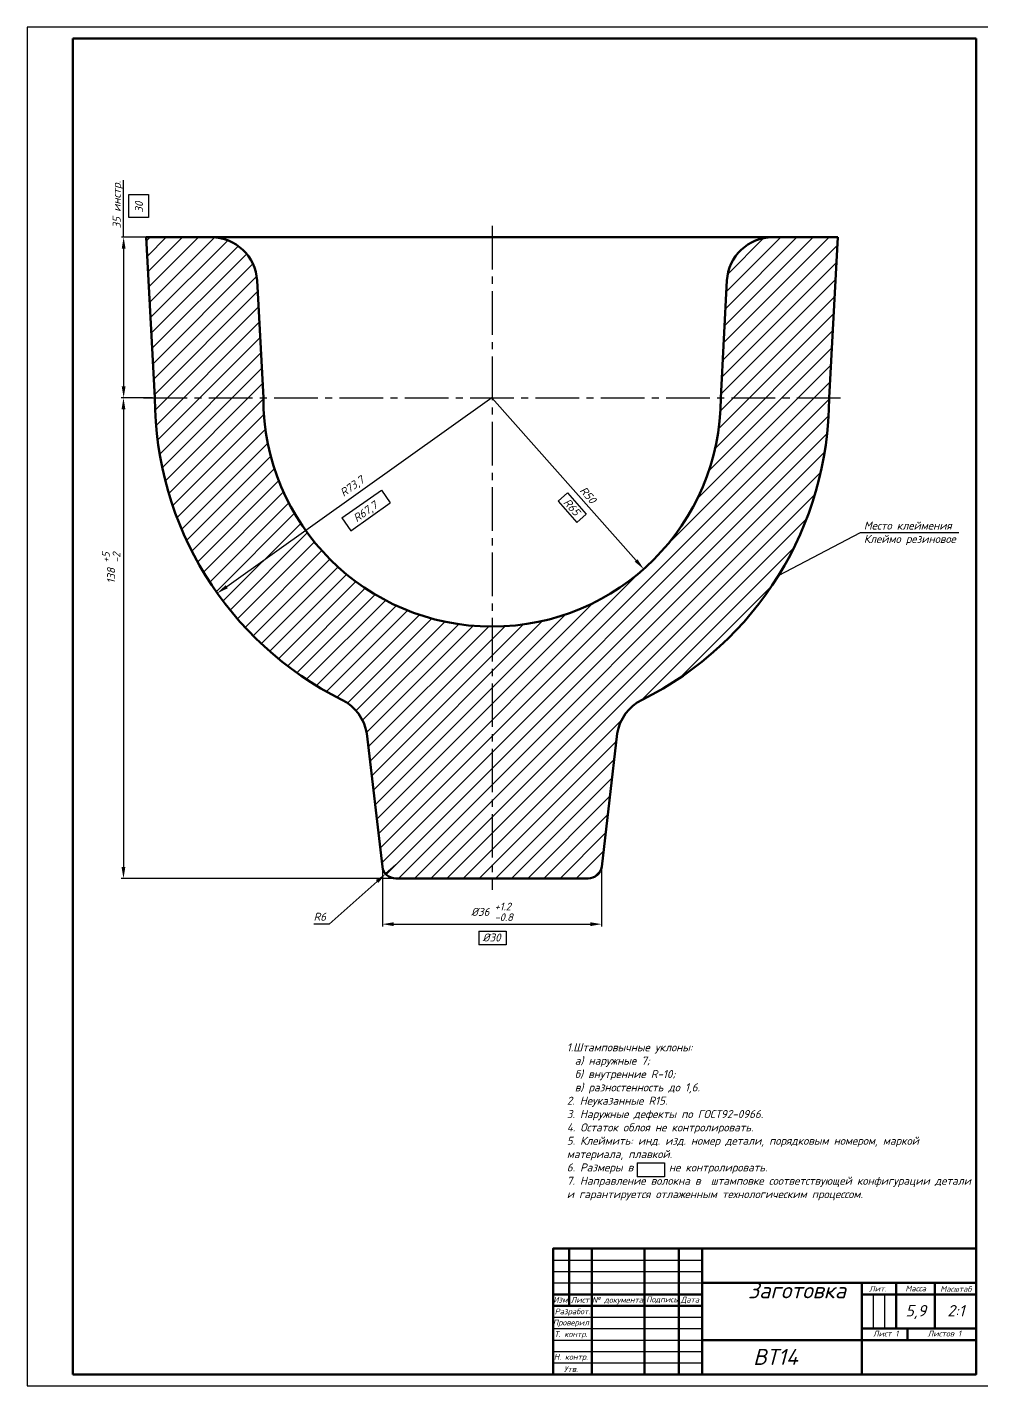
# Model space of a CAD drawing. Extents: x 3984 to 4893, y -1391 to 1983.
# Drawn here: x 3984 to 4401, y 396 to 990 of the extents above; entities that cross this region are included whole.
import ezdxf
from ezdxf.enums import TextEntityAlignment as Align

# ---------------------------------------------------------------- set-up
doc = ezdxf.new("R2010")
doc.units = 0
doc.header["$MEASUREMENT"] = 0
for name, pattern in [('CENTER2', [28.575, 19.05, -3.175, 3.175, -3.175]), ('DASHDOTX2', [2, 1, -0.5, 0, -0.5]), ('K5LT32771', [0]), ('K5LT_BASIC', [0])]:
    doc.linetypes.add(name, pattern=pattern)
doc.layers.add('0 VIEW0', color=7, linetype='Continuous')
doc.layers.add('OSI', color=18, linetype='DASHDOTX2')
doc.layers.add('Обводка', color=7, linetype='Continuous', lineweight=30)
doc.styles.get("Standard").update_dxf_attribs({"font": 'isocpeui.ttf', "height": 3.5})
doc.dimstyles.new('AM_ISO', dxfattribs={"dimtxt": 3.5, "dimasz": 5, "dimexe": 1, "dimexo": 1, "dimgap": 1.5, "dimtad": 3, "dimtoh": 1, "dimdsep": 46, "dimtxsty": 'Standard', "dimcen": 0, "dimclrd": 256, "dimclre": 256, "dimclrt": 256, "dimadec": 0, "dimazin": 2, "dimtp": 0.1, "dimtm": 0.1, "dimtfac": 0.71, "dimtmove": 0, "dimatfit": 2, "dimfxl": 1, "dimlwd": -1, "dimlwe": -1, "dimarcsym": 1})

# ---------------------------------------------------------------- blocks, each defined once
blk = doc.blocks.new('*D338')
at = {"layer": '0 VIEW0', "transparency": 16777216}
blk.add_line((4187.15, 828.21), (4250.17, 757.12), dxfattribs=at)
at = {"layer": '0 VIEW0', "lineweight": 30, "transparency": 16777216}
blk.add_solid([(4250.79, 757.67), (4249.55, 756.57), (4253.49, 753.38)], dxfattribs=at)
at = {"layer": 'Defpoints', "color": 0, "lineweight": 30, "transparency": 16777216}
for p in [(4187.15, 828.21), (4253.49, 753.38)]:
    blk.add_point(p, dxfattribs=at)
at = {"layer": '0 VIEW0', "lineweight": 30, "transparency": 16777216, "insert": (4229.13, 785.76), "char_height": 3.5, "attachment_point": 5, "rotation": 311.55325}
blk.add_mtext('R50', dxfattribs=at)
blk = doc.blocks.new('*D339')
at = {"layer": '0 VIEW0', "transparency": 16777216}
blk.add_line((4187.15, 828.21), (4071.12, 745.67), dxfattribs=at)
at = {"layer": '0 VIEW0', "lineweight": 30, "transparency": 16777216}
blk.add_solid([(4070.63, 746.35), (4071.6, 744.99), (4067.04, 742.77)], dxfattribs=at)
at = {"layer": 'Defpoints', "color": 0, "lineweight": 30, "transparency": 16777216}
for p in [(4187.15, 828.21), (4067.04, 742.77)]:
    blk.add_point(p, dxfattribs=at)
at = {"layer": '0 VIEW0', "lineweight": 30, "transparency": 16777216, "insert": (4126.15, 789.23), "char_height": 3.5, "attachment_point": 5, "rotation": 35.42528}
blk.add_mtext('R73,7', dxfattribs=at)
blk = doc.blocks.new('*D340')
at = {"layer": '0 VIEW0', "transparency": 16777216}
for p, q in [((4045.6, 898.43), (4025.06, 898.43)), ((4026.06, 893.43), (4026.06, 833.21)), ((4028.75, 828.21), (4025.06, 828.21))]:
    blk.add_line(p, q, dxfattribs=at)
at = {"layer": '0 VIEW0', "lineweight": 30, "transparency": 16777216}
for points in [[(4025.23, 893.43), (4026.89, 893.43), (4026.06, 898.43)], [(4025.23, 833.21), (4026.89, 833.21), (4026.06, 828.21)]]:
    blk.add_solid(points, dxfattribs=at)
at = {"layer": 'Defpoints', "color": 0, "lineweight": 30, "transparency": 16777216}
for p in [(4046.6, 898.43), (4026.06, 828.21), (4029.75, 828.21)]:
    blk.add_point(p, dxfattribs=at)
at = {"layer": '0 VIEW0', "lineweight": 30, "transparency": 16777216, "insert": (4023.48, 912.68), "char_height": 3.5, "attachment_point": 5, "rotation": 90}
blk.add_mtext('35 инстр.', dxfattribs=at)
blk = doc.blocks.new('*D341')
at = {"layer": '0 VIEW0', "transparency": 16777216}
for p, q in [((4038.75, 828.21), (4024.98, 828.21)), ((4025.98, 823.21), (4025.98, 623.11)), ((4148.72, 618.11), (4024.98, 618.11))]:
    blk.add_line(p, q, dxfattribs=at)
at = {"layer": '0 VIEW0', "lineweight": 30, "transparency": 16777216}
for points in [[(4025.14, 823.21), (4026.81, 823.21), (4025.98, 828.21)], [(4025.14, 623.11), (4026.81, 623.11), (4025.98, 618.11)]]:
    blk.add_solid(points, dxfattribs=at)
at = {"layer": 'Defpoints', "color": 0, "lineweight": 30, "transparency": 16777216}
for p in [(4039.75, 828.21), (4025.98, 618.11), (4149.72, 618.11)]:
    blk.add_point(p, dxfattribs=at)
at = {"layer": '0 VIEW0', "lineweight": 30, "transparency": 16777216, "insert": (4020.59, 753.89), "char_height": 3.5, "attachment_point": 5, "rotation": 90}
blk.add_mtext('\\A1;138 {\\H3.33\\S+5^ -2;} ', dxfattribs=at)
blk = doc.blocks.new('*D342')
at = {"layer": '0 VIEW0', "transparency": 16777216}
for p, q in [((4139.2, 623.23), (4139.2, 597.11)), ((4235.11, 623.42), (4235.11, 597.11)), ((4144.2, 598.11), (4230.11, 598.11))]:
    blk.add_line(p, q, dxfattribs=at)
at = {"layer": '0 VIEW0', "lineweight": 30, "transparency": 16777216}
for points in [[(4144.2, 598.94), (4144.2, 597.27), (4139.2, 598.11)], [(4230.11, 598.94), (4230.11, 597.27), (4235.11, 598.11)]]:
    blk.add_solid(points, dxfattribs=at)
at = {"layer": 'Defpoints', "color": 0, "lineweight": 30, "transparency": 16777216}
for p in [(4139.2, 624.23), (4235.11, 624.42), (4235.11, 598.11)]:
    blk.add_point(p, dxfattribs=at)
at = {"layer": '0 VIEW0', "lineweight": 30, "transparency": 16777216, "insert": (4187.15, 603.49), "char_height": 3.5, "attachment_point": 5}
blk.add_mtext('\\A1;%%C36 {\\H3.33\\S+1.2^ -0.8;} ', dxfattribs=at)
blk = doc.blocks.new('*D343')
at = {"layer": '0 VIEW0', "transparency": 16777216}
for p, q in [((4145.12, 624.11), (4140.64, 620.11)), ((4136.91, 616.79), (4115.95, 598.11)), ((4115.95, 598.11), (4109.27, 598.11))]:
    blk.add_line(p, q, dxfattribs=at)
at = {"layer": '0 VIEW0', "lineweight": 30, "transparency": 16777216}
blk.add_solid([(4136.35, 617.41), (4137.46, 616.16), (4140.64, 620.11)], dxfattribs=at)
at = {"layer": 'Defpoints', "color": 0, "lineweight": 30, "transparency": 16777216}
for p in [(4145.12, 624.11), (4140.64, 620.11)]:
    blk.add_point(p, dxfattribs=at)
at = {"layer": '0 VIEW0', "lineweight": 30, "transparency": 16777216, "insert": (4111.86, 601.36), "char_height": 3.5, "attachment_point": 5}
blk.add_mtext('R6', dxfattribs=at)

msp = doc.modelspace()

# ---------------------------------------------------------------- hatches: boundary and pattern name
at = {"layer": '0 VIEW0', "lineweight": 30}
h = msp.add_hatch(dxfattribs=at)
h.set_pattern_fill('_USER', color=256, scale=5, angle=45, style=0, pattern_type=0)
h.set_pattern_definition([(45, (-256.6476, -228.0306), (-3.535534, 3.535534), [])])
h.paths.add_polyline_path([(4319.793, 763.918), (4325.76, 778.062), (4330.225, 792.75), (4333.137, 807.823), (4334.466, 823.118), (4334.554, 828.213), (4338.333, 898.43), (4309.886, 898.43), (4304.299, 897.634), (4299.158, 895.309), (4294.87, 891.641), (4291.778, 886.921), (4290.127, 881.525), (4289.914, 879.504), (4287.154, 828.213), (4286.355, 815.595), (4283.97, 803.18), (4280.038, 791.164), (4274.621, 779.74), (4267.806, 769.092), (4259.702, 759.388), (4250.438, 750.784), (4240.163, 743.418), (4229.04, 737.408), (4217.248, 732.848), (4204.975, 729.813), (4192.417, 728.351), (4179.775, 728.485), (4167.251, 730.214), (4155.045, 733.508), (4143.352, 738.316), (4132.359, 744.562), (4122.243, 752.144), (4113.163, 760.942), (4105.267, 770.816), (4098.679, 781.606), (4093.506, 793.142), (4089.829, 805.239), (4087.708, 817.702), (4087.154, 828.213), (4084.394, 879.504), (4083.299, 885.04), (4080.702, 890.049), (4076.808, 894.133), (4071.929, 896.968), (4066.453, 898.327), (4064.423, 898.43), (4036.125, 898.43), (4035.976, 898.43), (4039.754, 828.213), (4040.554, 812.882), (4042.944, 797.717), (4046.898, 782.883), (4052.373, 768.541), (4059.31, 754.846), (4067.635, 741.947), (4077.255, 729.984), (4088.068, 719.086), (4099.956, 709.372), (4112.79, 700.947), (4121.524, 696.23), (4126.172, 693.03), (4129.741, 688.659), (4131.946, 683.466), (4132.364, 681.507), (4139.197, 623.15), (4140.446, 620.343), (4142.922, 618.523), (4145.12, 618.105), (4187.154, 618.105), (4229.188, 618.105), (4232.158, 618.892), (4234.35, 621.046), (4235.112, 623.15), (4241.945, 681.507), (4243.62, 686.895), (4246.734, 691.601), (4251.038, 695.25), (4252.784, 696.23), (4266.156, 703.772), (4278.671, 712.664), (4290.192, 722.809), (4300.597, 734.098), (4309.77, 746.407), (4312.455, 750.583)])

# ---------------------------------------------------------------- linework, layer by layer
at = {"lineweight": 70}
for p, q in [((4003.867, 401.28), (4003.867, 985.28)), ((4003.867, 985.28), (4398.867, 985.28)), ((4398.867, 985.28), (4398.867, 401.28)), ((4398.867, 401.28), (4003.867, 401.28))]:
    msp.add_line(p, q, dxfattribs=at)
at = {"lineweight": 30}
for p, q in [((4026.061, 898.43), (4026.061, 923.43)), ((4028.324, 917.161), (4036.987, 917.161)), ((4028.324, 907.064), (4028.324, 917.161)), ((4036.987, 917.161), (4036.987, 907.064)), ((4036.987, 907.064), (4028.324, 907.064)), ((4121.5, 775.738), (4138.786, 787.912)), ((4138.786, 787.912), (4142.656, 782.274)), ((4216.128, 782.998), (4220.239, 786.642)), ((4220.239, 786.642), (4228.398, 777.436)), ((4125.37, 770.101), (4142.656, 782.274)), ((4216.128, 782.998), (4224.288, 773.793)), ((4121.5, 775.738), (4125.37, 770.101)), ((4224.288, 773.793), (4228.398, 777.436)), ((4348.333, 769.322), (4391.333, 769.322)), ((4181.443, 595.125), (4193.4, 595.125)), ((4181.443, 595.125), (4181.443, 589.113)), ((4193.4, 595.125), (4193.4, 589.113)), ((4193.4, 589.113), (4181.443, 589.113)), ((4250.646, 493.716), (4262.604, 493.716)), ((4250.646, 493.716), (4250.646, 487.704)), ((4262.604, 493.716), (4262.604, 487.704)), ((4262.604, 487.704), (4250.646, 487.704)), ((3983.867, 396.28), (4003.867, 396.28))]:
    msp.add_line(p, q, dxfattribs=at)
at = {"color": 0, "lineweight": 70}
for p, q in [((4230.867, 456.28), (4230.867, 401.28)), ((4253.867, 456.28), (4253.867, 401.28)), ((4268.867, 456.28), (4268.867, 401.28)), ((4348.867, 441.28), (4279.045, 441.28)), ((4380.867, 441.28), (4380.867, 421.28)), ((4348.867, 416.28), (4279.045, 416.28)), ((4348.867, 416.28), (4398.867, 416.28))]:
    msp.add_line(p, q, dxfattribs=at)
at = {"color": 0, "lineweight": 30}
for p, q in [((4279.045, 456.28), (4279.045, 401.28)), ((4213.867, 451.28), (4278.867, 451.28)), ((4213.867, 446.28), (4278.867, 446.28)), ((4278.867, 451.28), (4279.045, 451.28)), ((4278.867, 446.28), (4279.045, 446.28)), ((4213.867, 441.28), (4283.451, 441.28)), ((4278.867, 441.28), (4278.867, 441.28)), ((4363.867, 441.28), (4363.867, 421.28)), ((4213.867, 436.28), (4278.867, 436.28)), ((4278.867, 436.28), (4279.045, 436.28)), ((4348.867, 436.28), (4398.867, 436.28)), ((4358.867, 436.28), (4358.867, 421.28)), ((4213.867, 431.28), (4278.867, 431.28)), ((4278.867, 431.28), (4279.045, 431.28)), ((4213.867, 426.28), (4278.867, 426.28)), ((4278.867, 426.28), (4279.045, 426.28)), ((4213.867, 421.28), (4278.867, 421.28)), ((4213.867, 416.28), (4278.867, 416.28)), ((4278.867, 421.28), (4279.045, 421.28)), ((4278.867, 416.28), (4279.045, 416.28)), ((4279.045, 416.28), (4279.045, 416.28)), ((4348.867, 421.28), (4398.867, 421.28)), ((4368.867, 421.28), (4368.867, 416.28)), ((4213.867, 411.28), (4279.045, 411.28)), ((4213.867, 406.28), (4279.045, 406.28))]:
    msp.add_line(p, q, dxfattribs=at)
at = {"linetype": 'Continuous', "lineweight": 30}
msp.add_lwpolyline([(3983.867, 396.28), (4823.867, 396.28), (4823.867, 990.28), (3983.867, 990.28)], close=True, dxfattribs=at)
at = {"color": 0, "lineweight": 70}
msp.add_lwpolyline([(4348.867, 401.28), (4398.867, 401.28), (4398.867, 441.28), (4348.867, 441.28)], close=True, dxfattribs=at)
at = {"layer": '0 VIEW0', "linetype": 'CENTER2', "lineweight": 30}
for p, q in [((4187.229, 903.43), (4187.156, 613.105)), ((4034.754, 828.213), (4339.554, 828.213))]:
    msp.add_line(p, q, dxfattribs=at)
at = {"layer": '0 VIEW0', "linetype": 'K5LT_BASIC', "lineweight": 70}
for p, q in [((4039.754, 828.213), (4035.976, 898.43)), ((4036.125, 898.43), (4338.333, 898.43)), ((4334.554, 828.213), (4338.333, 898.43)), ((4087.154, 828.213), (4084.394, 879.504)), ((4287.154, 828.213), (4289.914, 879.504)), ((4139.197, 623.15), (4132.364, 681.507)), ((4235.112, 623.15), (4241.945, 681.507)), ((4187.154, 618.105), (4145.12, 618.105)), ((4187.154, 618.105), (4229.188, 618.105))]:
    msp.add_line(p, q, dxfattribs=at)
at = {"layer": '0 VIEW0', "linetype": 'K5LT_BASIC', "lineweight": 60}
for p, q in [((4035.976, 898.43), (4064.423, 898.43)), ((4338.333, 898.43), (4309.886, 898.43))]:
    msp.add_line(p, q, dxfattribs=at)
at = {"layer": '0 VIEW0', "linetype": 'K5LT32771', "lineweight": 30}
msp.add_line((4312.455, 750.583), (4348.333, 769.322), dxfattribs=at)
at = {"layer": '0 VIEW0', "linetype": 'K5LT_BASIC', "lineweight": 70}
for centre, radius, start, end in [((4064.423, 878.43), 20, 3.080173, 90), ((4309.886, 878.43), 20, 90, 176.919827), ((4187.154, 828.213), 147.4, 180, 243.560542), ((4187.154, 828.213), 100, 180, 0), ((4187.154, 828.213), 147.4, 296.439458, 0), ((4112.619, 678.322), 20, 9.163794, 63.560542), ((4261.69, 678.322), 20, 116.439458, 170.836206), ((4145.12, 624.105), 6, 189.163794, 270), ((4229.188, 624.105), 6, 270, 350.836206)]:
    msp.add_arc(centre, radius, start, end, dxfattribs=at)
at = {"layer": 'Обводка', "color": 0, "lineweight": 70}
for p, q in [((4220.867, 456.28), (4220.867, 431.28)), ((4230.867, 456.28), (4230.867, 401.28)), ((4253.867, 456.28), (4253.867, 401.28)), ((4268.867, 456.28), (4268.867, 401.28)), ((4279.045, 456.28), (4279.045, 401.28)), ((4348.867, 441.28), (4348.867, 401.28)), ((4363.867, 441.28), (4363.867, 421.28)), ((4380.867, 441.28), (4380.867, 421.28)), ((4213.867, 436.28), (4279.045, 436.28)), ((4348.867, 436.28), (4398.867, 436.28)), ((4213.867, 431.28), (4279.045, 431.28)), ((4348.867, 421.28), (4398.867, 421.28)), ((4368.867, 421.28), (4368.867, 416.28))]:
    msp.add_line(p, q, dxfattribs=at)
at = {"layer": 'Обводка', "color": 0, "lineweight": 30}
msp.add_line((4353.867, 436.28), (4353.867, 421.28), dxfattribs=at)
at = {"layer": 'Обводка', "color": 0, "lineweight": 70}
msp.add_lwpolyline([(4213.867, 401.28), (4398.867, 401.28), (4398.867, 456.28), (4213.867, 456.28)], close=True, dxfattribs=at)

# ---------------------------------------------------------------- texts
at = {"color": 0, "lineweight": 30}
for s, p in [('Лит.', (4355.825, 438.75)), ('Масса', (4372.443, 438.829)), ('Масштаб', (4389.99, 438.634)), ('Изм.', (4217.443, 433.88)), ('№ документа', (4242.027, 433.495)), ('Подпись', (4261.45, 433.863)), ('Дата', (4273.707, 433.692)), ('Разработ.', (4222.303, 428.479)), ('Проверил', (4221.635, 423.602)), ('Т. контр.', (4221.635, 418.602)), ('Лист 1', (4359.313, 419.09)), ('Листов 1', (4384.967, 419.111)), ('Н. контр.', (4221.635, 408.602)), ('Утв.', (4221.635, 403.602))]:
    msp.add_text(s, height=2.5, dxfattribs=at).set_placement(p, align=Align.MIDDLE)
msp.add_text('Лист', height=2.5, dxfattribs=at).set_placement((4229.611, 432.621), align=Align.RIGHT)
at = {"lineweight": 30, "char_height": 3.5, "attachment_point": 1}
for s, insert, width in [('Место клеймения\\PКлеймо резиновое ', (4349.765, 774.12), 43.37244), ('1.Штамповычные уклоны:\\P\\pxl1;а) наружные 7;\\Pб) внутренние R-10;\\Pв) разностенность до 1,6.\\P\\pl0;2. Неуказанные R15.\\P3. Наружные дефекты по ГОСТ92-0966.\\P4. Остаток облоя не контролировать.\\P5. Клеймить: инд. изд. номер детали, порядковым номером, маркой  материала, плавкой.\\P6. Размеры в       не контролировать.\\P7. Направление волокна в  штамповке соответствующей конфигурации детали и гарантируется отлаженным технологическим процессом.', (4219.875, 546.023), 180.02866)]:
    msp.add_mtext(s, dxfattribs=dict(at, insert=insert, width=width))
at = {"layer": '0 VIEW0', "lineweight": 30}
for s, rotation, p in [('30', 90, (4034.527, 909.168)), ('R67,7', 35.425284, (4128.032, 773.689)), ('R65', 311.553253, (4218.089, 782.334))]:
    msp.add_text(s, height=3.5, rotation=rotation, dxfattribs=at).set_placement(p)
msp.add_text('%%C30', height=3.5, dxfattribs=at).set_placement((4183.031, 590.531))
at = {"layer": 'OSI', "color": 0, "linetype": 'ByBlock', "lineweight": 30, "char_height": 5, "width": 8.00699, "attachment_point": 1}
for s, insert in [('5,9', (4368.007, 431.614)), ('2:1', (4386.254, 431.614))]:
    msp.add_mtext(s, dxfattribs=dict(at, insert=insert))
at = {"layer": 'Обводка', "color": 0, "lineweight": 30, "char_height": 5, "width": 56.79954, "attachment_point": 1}
for s, insert in [('{\\C256;   \\H1.4x;Заготовка}', (4289.492, 441.531)), ('{\\C256;   \\H1.4x;ВТ14}', (4291.807, 412.42))]:
    msp.add_mtext(s, dxfattribs=dict(at, insert=insert))

# ---------------------------------------------------------------- dimensions: what is measured, and where the dimension line sits
at = {"layer": '0 VIEW0', "lineweight": 30}
dim = msp.add_linear_dim(base=(4026.061, 828.213), p1=(4046.604, 898.43), p2=(4029.754, 828.213), angle=90, text='35 инстр.', dimstyle='AM_ISO', override={"dimtmove": 2}, dxfattribs=at)
dim.commit()
dim.dimension.update_dxf_attribs({"geometry": '*D340', "text_midpoint": (4023.482, 912.681), "dimtype": 160, "text_rotation": 90})
dim = msp.add_linear_dim(base=(4025.976, 618.105), p1=(4039.754, 828.213), p2=(4149.72, 618.105), angle=90, text='138 {\\H3.33\\S+5^ -2;} ', dimstyle='AM_ISO', override={"dimtolj": 1}, dxfattribs=at)
dim.commit()
dim.dimension.update_dxf_attribs({"geometry": '*D341', "text_midpoint": (4025.976, 753.888), "dimtype": 160})
for mpoint, text, picture, middle in [((4067.042, 742.774), 'R73,7', '*D339', (4128.233, 786.3)), ((4253.486, 753.379), 'R50', '*D338', (4226.695, 783.604))]:
    dim = msp.add_radius_dim(center=(4187.154, 828.213), mpoint=mpoint, text=text, dimstyle='AM_ISO', dxfattribs=at)
    dim.commit()
    dim.dimension.update_dxf_attribs({"geometry": picture, "text_midpoint": middle, "dimtype": 164})
dim = msp.add_radius_dim(center=(4145.12, 624.105), mpoint=(4140.641, 620.113), dimstyle='AM_ISO', dxfattribs=at)
dim.commit()
dim.dimension.update_dxf_attribs({"geometry": '*D343', "text_midpoint": (4111.857, 598.105), "dimtype": 164})
dim = msp.add_linear_dim(base=(4235.112, 598.105), p1=(4139.197, 624.226), p2=(4235.112, 624.418), text='%%C36 {\\H3.33\\S+1.2^ -0.8;} ', dimstyle='AM_ISO', override={"dimtolj": 1}, dxfattribs=at)
dim.commit()
dim.dimension.update_dxf_attribs({"geometry": '*D342', "text_midpoint": (4187.154, 598.105), "dimtype": 160})

doc.saveas('drawing.dxf')
